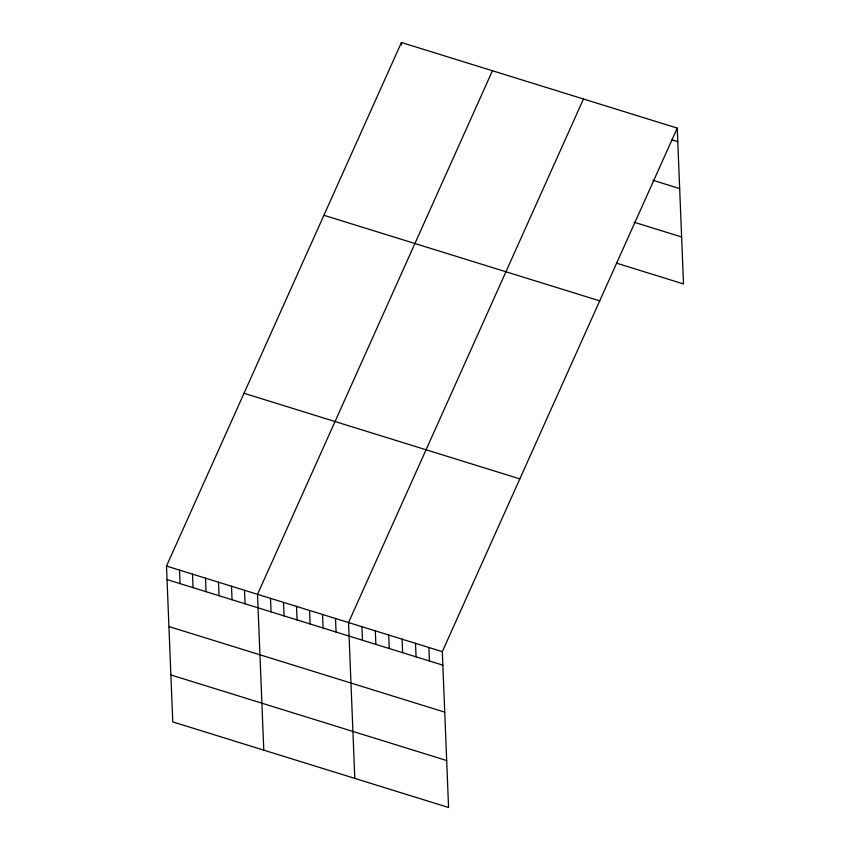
<?xml version="1.0" encoding="UTF-8"?>
<svg xmlns="http://www.w3.org/2000/svg" width="850" height="850" viewBox="0 0 850 850"><rect width="100%" height="100%" fill="white"/><g stroke="black" fill="none" stroke-linecap="round" stroke-linejoin="round"><path stroke-width="1.27" d="M677.237 128.095L442.308 651.653L448.566 807.5L172.762 721.905L166.494 566.058L401.434 42.5L677.237 128.095L683.506 283.942L616.516 263.149M492.447 70.741L257.518 594.309L263.776 750.157M583.472 98.993L348.532 622.551L354.79 778.398M671.691 139.719L677.779 141.61M652.874 180.264L679.671 188.583M634.121 222.232L681.615 236.969M323.903 215.273L599.718 300.868M244.024 393.284L519.839 478.879M166.494 566.058L442.308 651.653M167.046 579.583L442.85 665.168M168.927 626.546L444.731 712.141M170.871 674.942L446.675 760.527M428.91 647.498L429.452 661.013M401.434 42.5L401.529 44.954M415.512 643.333L416.054 656.859M402.114 639.179L402.656 652.704M388.716 635.024L389.268 648.539M375.328 630.87L375.87 644.385M361.93 626.705L362.472 640.231M335.527 618.513L336.069 632.039M322.522 614.476L323.074 628.001M309.527 610.449L310.069 623.964M296.522 606.411L297.064 619.926M283.517 602.374L284.059 615.899M270.512 598.336L271.065 611.862M244.513 590.272L245.055 603.787M231.508 586.234L232.05 599.76M218.503 582.197L219.056 595.722M205.509 578.17L206.051 591.685M192.504 574.133L193.046 587.648M179.499 570.095L180.041 583.61"/></g></svg>
